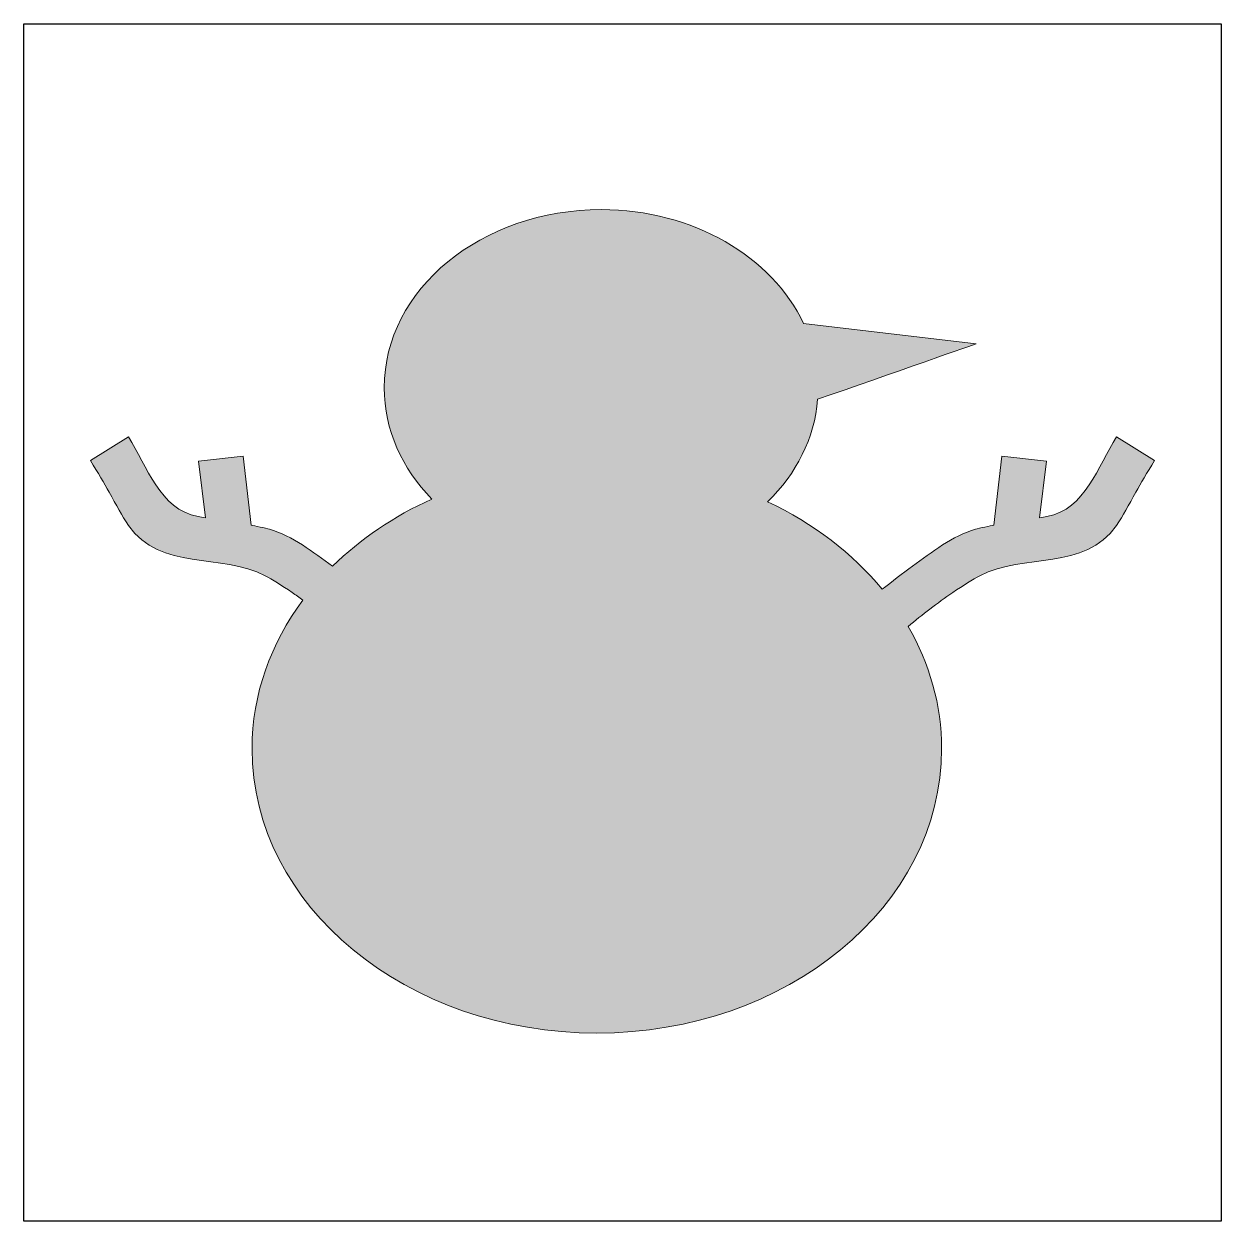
# Model space of a CAD drawing. Header units: inches. Extents: x 0 to 114, y 0 to 114.
import ezdxf

# ---------------------------------------------------------------- set-up
doc = ezdxf.new("R2010")
doc.units = ezdxf.units.IN
doc.header["$MEASUREMENT"] = 0
doc.layers.add('Image Background', color=7, linetype='Continuous')
doc.layers.add('Layer 1', color=7, linetype='Continuous')
picture_1 = doc.add_image_def('image1.png', size_in_pixel=(1350, 1350))

msp = doc.modelspace()

# ---------------------------------------------------------------- hatches: boundary and pattern name
at = {"layer": 'Layer 1', "true_color": 0x6e7fb6}
h = msp.add_hatch(color=163, dxfattribs=at)
h.dxf.hatch_style = 2
edge = h.paths.add_edge_path()
edge.add_spline(control_points=[(104.33, 74.88), (102.56, 72.06), (101.34, 67.97), (97.67, 67.26), (97.45, 67.22), (97.22, 67.18), (96.98, 67.13), (96.98, 67.13), (97.62, 72.54), (97.62, 72.54), (97.62, 72.54), (93.38, 73.04), (93.38, 73.04), (93.38, 73.04), (92.6, 66.43), (92.6, 66.43), (92.35, 66.38), (91.19, 66.16), (90.87, 66.06), (88.65, 65.43), (86.68, 63.87), (84.85, 62.53), (83.88, 61.83), (82.89, 61.07), (81.95, 60.32), (79.13, 63.74), (75.39, 66.61), (71.01, 68.67), (73.75, 71.36), (75.49, 74.74), (75.78, 78.46), (82.69, 80.86), (90.93, 83.77), (90.93, 83.77), (90.93, 83.77), (74.43, 85.71), (74.43, 85.71), (71.43, 92.06), (63.92, 96.57), (55.12, 96.57), (43.68, 96.57), (34.4, 88.96), (34.4, 79.56), (34.4, 75.54), (36.11, 71.84), (38.95, 68.93), (35.32, 67.3), (32.11, 65.12), (29.47, 62.52), (29.46, 62.53), (29.46, 62.53), (29.45, 62.53), (27.62, 63.87), (25.65, 65.43), (23.43, 66.06), (23.11, 66.16), (21.95, 66.38), (21.7, 66.43), (21.7, 66.43), (20.92, 73.04), (20.92, 73.04), (20.92, 73.04), (16.68, 72.54), (16.68, 72.54), (16.68, 72.54), (17.32, 67.13), (17.32, 67.13), (17.08, 67.18), (16.85, 67.22), (16.63, 67.26), (12.96, 67.97), (11.74, 72.06), (9.97, 74.88), (9.97, 74.88), (6.35, 72.61), (6.35, 72.61), (7.09, 71.43), (7.65, 70.44), (8.13, 69.6), (8.84, 68.32), (9.34, 67.35), (9.98, 66.42), (13.05, 62), (18.81, 63.82), (23.03, 61.61), (23.7, 61.27), (24.62, 60.7), (25.62, 60.01), (25.96, 59.78), (26.3, 59.54), (26.64, 59.29), (23.56, 55.16), (21.78, 50.3), (21.78, 45.09), (21.78, 30.1), (36.52, 17.95), (54.7, 17.95), (72.88, 17.95), (87.62, 30.1), (87.62, 45.09), (87.62, 49.27), (86.47, 53.24), (84.42, 56.77), (85.79, 57.91), (87.2, 59), (88.68, 60.01), (89.68, 60.7), (90.6, 61.27), (91.27, 61.61), (95.49, 63.82), (101.25, 62), (104.32, 66.42), (104.96, 67.35), (105.46, 68.32), (106.17, 69.6), (106.65, 70.44), (107.21, 71.43), (107.95, 72.61), (107.95, 72.61), (104.33, 74.88), (104.33, 74.88)], knot_values=[0, 0, 0, 0, 1, 1, 1, 2, 2, 2, 3, 3, 3, 4, 4, 4, 5, 5, 5, 6, 6, 6, 7, 7, 7, 8, 8, 8, 9, 9, 9, 10, 10, 10, 11, 11, 11, 12, 12, 12, 13, 13, 13, 14, 14, 14, 15, 15, 15, 16, 16, 16, 17, 17, 17, 18, 18, 18, 19, 19, 19, 20, 20, 20, 21, 21, 21, 22, 22, 22, 23, 23, 23, 24, 24, 24, 25, 25, 25, 26, 26, 26, 27, 27, 27, 28, 28, 28, 29, 29, 29, 30, 30, 30, 31, 31, 31, 32, 32, 32, 33, 33, 33, 34, 34, 34, 35, 35, 35, 36, 36, 36, 37, 37, 37, 38, 38, 38, 39, 39, 39, 40, 40, 40, 40], degree=3, periodic=1)

# ---------------------------------------------------------------- linework, layer by layer
at = {"layer": 'Layer 1', "lineweight": 0}
msp.add_open_spline([(104.33, 74.88), (102.56, 72.06), (101.34, 67.97), (97.67, 67.26), (97.45, 67.22), (97.22, 67.18), (96.98, 67.13), (96.98, 67.13), (97.62, 72.54), (97.62, 72.54), (97.62, 72.54), (93.38, 73.04), (93.38, 73.04), (93.38, 73.04), (92.6, 66.43), (92.6, 66.43), (92.35, 66.38), (91.19, 66.16), (90.87, 66.06), (88.65, 65.43), (86.68, 63.87), (84.85, 62.53), (83.88, 61.83), (82.89, 61.07), (81.95, 60.32), (79.13, 63.74), (75.39, 66.61), (71.01, 68.67), (73.75, 71.36), (75.49, 74.74), (75.78, 78.46), (82.69, 80.86), (90.93, 83.77), (90.93, 83.77), (90.93, 83.77), (74.43, 85.71), (74.43, 85.71), (71.43, 92.06), (63.92, 96.57), (55.12, 96.57), (43.68, 96.57), (34.4, 88.96), (34.4, 79.56), (34.4, 75.54), (36.11, 71.84), (38.95, 68.93), (35.32, 67.3), (32.11, 65.12), (29.47, 62.52), (29.46, 62.53), (29.46, 62.53), (29.45, 62.53), (27.62, 63.87), (25.65, 65.43), (23.43, 66.06), (23.11, 66.16), (21.95, 66.38), (21.7, 66.43), (21.7, 66.43), (20.92, 73.04), (20.92, 73.04), (20.92, 73.04), (16.68, 72.54), (16.68, 72.54), (16.68, 72.54), (17.32, 67.13), (17.32, 67.13), (17.08, 67.18), (16.85, 67.22), (16.63, 67.26), (12.96, 67.97), (11.74, 72.06), (9.97, 74.88), (9.97, 74.88), (6.35, 72.61), (6.35, 72.61), (7.09, 71.43), (7.65, 70.44), (8.13, 69.6), (8.84, 68.32), (9.34, 67.35), (9.98, 66.42), (13.05, 62), (18.81, 63.82), (23.03, 61.61), (23.7, 61.27), (24.62, 60.7), (25.62, 60.01), (25.96, 59.78), (26.3, 59.54), (26.64, 59.29), (23.56, 55.16), (21.78, 50.3), (21.78, 45.09), (21.78, 30.1), (36.52, 17.95), (54.7, 17.95), (72.88, 17.95), (87.62, 30.1), (87.62, 45.09), (87.62, 49.27), (86.47, 53.24), (84.42, 56.77), (85.79, 57.91), (87.2, 59), (88.68, 60.01), (89.68, 60.7), (90.6, 61.27), (91.27, 61.61), (95.49, 63.82), (101.25, 62), (104.32, 66.42), (104.96, 67.35), (105.46, 68.32), (106.17, 69.6), (106.65, 70.44), (107.21, 71.43), (107.95, 72.61), (107.95, 72.61), (104.33, 74.88), (104.33, 74.88)], degree=3, knots=[0, 0, 0, 0, 1, 1, 1, 2, 2, 2, 3, 3, 3, 4, 4, 4, 5, 5, 5, 6, 6, 6, 7, 7, 7, 8, 8, 8, 9, 9, 9, 10, 10, 10, 11, 11, 11, 12, 12, 12, 13, 13, 13, 14, 14, 14, 15, 15, 15, 16, 16, 16, 17, 17, 17, 18, 18, 18, 19, 19, 19, 20, 20, 20, 21, 21, 21, 22, 22, 22, 23, 23, 23, 24, 24, 24, 25, 25, 25, 26, 26, 26, 27, 27, 27, 28, 28, 28, 29, 29, 29, 30, 30, 30, 31, 31, 31, 32, 32, 32, 33, 33, 33, 34, 34, 34, 35, 35, 35, 36, 36, 36, 37, 37, 37, 38, 38, 38, 39, 39, 39, 40, 40, 40, 40], dxfattribs=at)

# ---------------------------------------------------------------- pictures from other files: only their frames are drawn
at = {"layer": 'Image Background'}
image = msp.add_image(picture_1, insert=(0, 0), size_in_units=(114.3, 114.3), dxfattribs=at)

doc.saveas('drawing.dxf')
